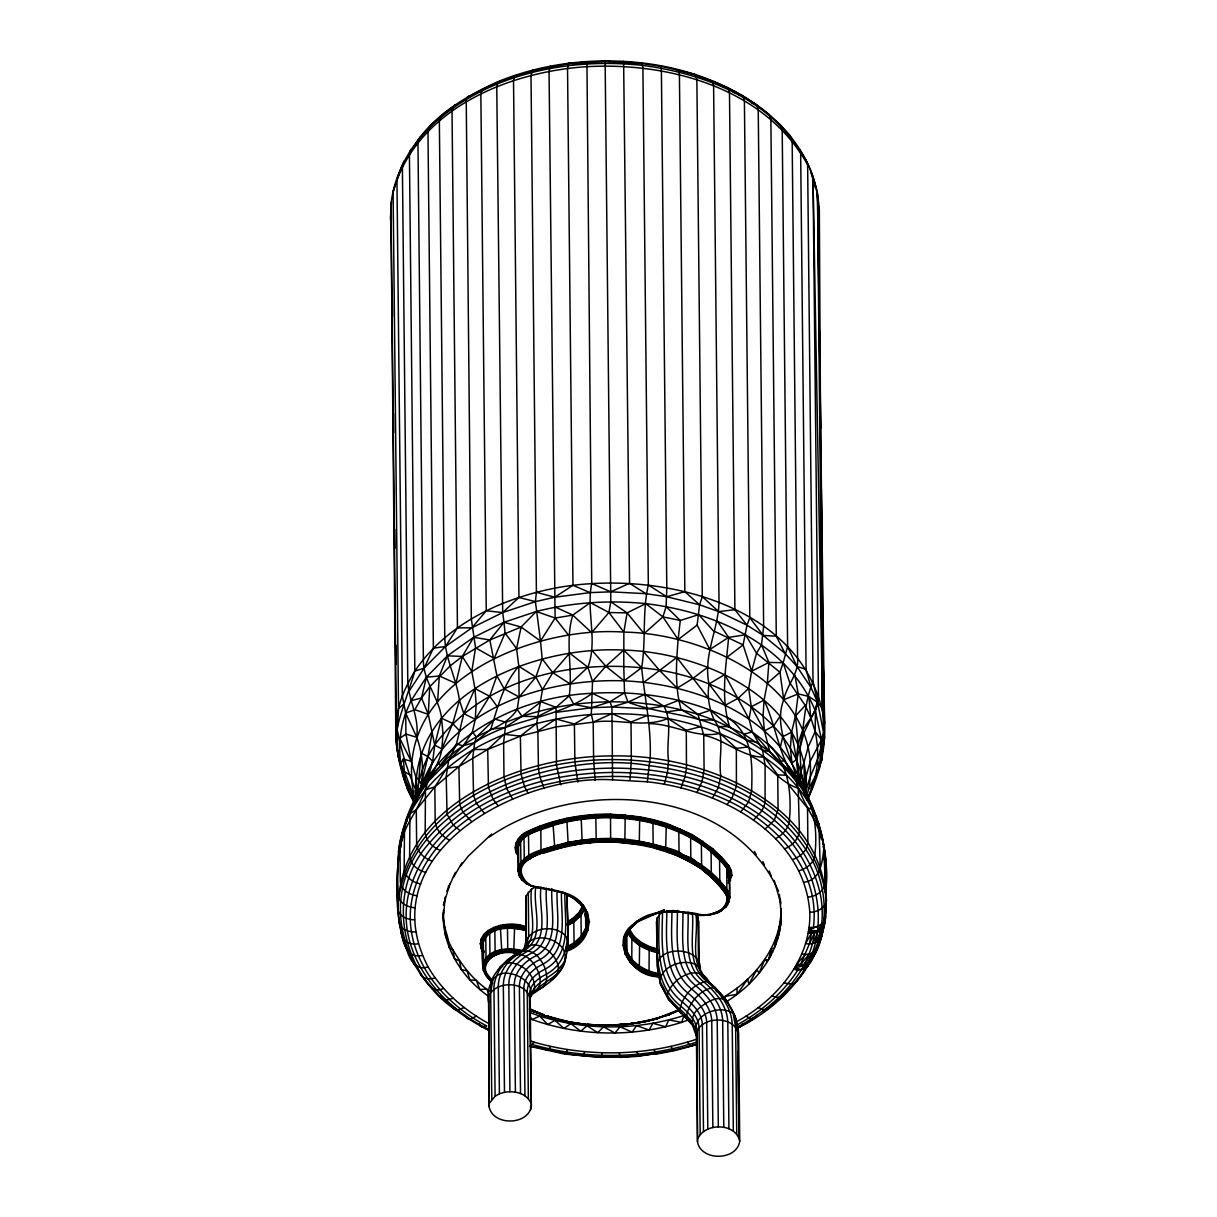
<?xml version="1.0" encoding="UTF-8"?>
<svg xmlns="http://www.w3.org/2000/svg" width="1217" height="1217" viewBox="0 0 1217 1217"><rect width="100%" height="100%" fill="white"/><g stroke="black" fill="none" stroke-linecap="round" stroke-linejoin="round"><path stroke-width="1.5" d="M428.065 966.83C369.512 853.999 517.316 773.921 612.562 779.823L611.908 706.955L609.884 701.813L592.268 693.279C499.578 697.356 411.772 755.711 398.552 851.702C396.757 884.363 394.034 918.652 406.706 949.61C409.444 959.133 416.275 971.333 428.065 966.83C441.984 991.003 463.799 1009.76 488.032 1023.162M414.617 803.311C403.116 782.394 397.031 758.587 395.844 734.779C399.906 712.782 408.638 692.473 414.83 671.099L409.414 154.331C426.939 119.114 464.057 96.706 499.168 81.174C544.212 63.056 593.835 57.442 641.952 62.934C716.341 71.255 801.334 113.698 817.489 193.427L824.563 722.792C826.1 749.657 818.798 775.974 807.236 800.01M775.259 120.666L790.122 135.635L792.161 140.974L797.576 657.728C799.158 673.716 786.836 684.821 783.718 699.729C773.784 726.123 789.437 751.68 796.192 776.75C817.809 811.237 830.207 851.428 825.643 892.441C829.553 851.809 818.935 810.644 796.192 776.75C752.851 710.789 667.19 688.746 592.268 693.279C557.173 719.186 510.912 718.334 474.691 742.507C456.269 756.609 433.876 765.828 422.497 787.262C396.438 827.682 394.506 877.548 399.419 924.068C402.188 930.184 409.52 932.268 415.742 931.842M443.49 910.118C440.843 944.498 460.924 976.795 488.336 996.16M445.163 897.066L443.475 916.66L445.513 935.873C456.056 957.003 469.29 977.905 489.721 991.14M726.321 1001.713C757.932 982.408 784.296 947.48 780.888 908.764M616.228 1025.246L605.899 1025.231C623.469 1024.942 640.857 1023.543 657.043 1018.142M822.464 746.219L821.703 760.306L811.131 789.012L813.884 780.249M822.951 663.143L822.083 564.642M806.095 798.078L808.712 788.981L819.376 768.368L821.49 739.708L815.451 711.367C788.601 643.869 713.588 611.588 645.71 603.647L627.105 612.881L623.865 632.11L623.789 666.384L624.504 692.777L628.033 702.163C657.256 713.618 689.75 713.436 718.638 726.503C742.72 736.559 765.219 749.9 784.235 767.881C804.041 782.835 814.721 808.681 819.939 832.398M810.765 171.536L813.017 177.256L818.433 694.009L815.451 711.367L815.162 731.63L808.24 746.782L804.057 762.253L804.407 793.134C783.2 717.072 696.033 683.878 624.062 680.851C542.782 677.732 440.995 711.047 417.37 797.804L432.704 761.34L434.712 745.047L441.573 718.213C439.094 697.417 422.801 680.942 423.379 659.371L417.963 142.617L419.865 137.262L422.177 135.635M464.194 1007.6L457.851 1009.867L455.219 1009.547C401.214 973.615 383.964 892.335 429.586 842.788C482.753 780.873 571.001 761.477 649.361 770.087C720.494 778.363 802.383 816.47 819.908 892.426C833.295 951.998 787.064 1004.649 736.407 1028.593M725.058 999.522L725.347 996.267L737.015 994.335L737.091 988.128C761.614 969.523 781.223 940.984 781.025 909.282M683.726 911.837C649.437 910.62 692.001 911.122 698.756 914.378C710.469 916.842 729.47 910.346 726.64 895.651C698.208 851.854 639.716 837.981 590.321 842.773C570.514 843.062 489.949 859.308 531.844 885.976C534.735 886.508 556.732 890.038 564.612 892.867C595.95 901.341 597.03 941.882 565.814 951.466M595.128 780.432L593.622 760.169L593.181 722.168L591.295 714.349L592.527 681.353L587.887 667.251C598.064 640.248 585.925 611.086 591.721 583.475L586.929 61.961L579.718 62.66M728.998 865.88L726.747 868.512L726.899 889.764L724.723 891.894L716.57 882.234L706.742 873.35L700.292 867.858L689.659 861.332L665.623 850.835L654.183 847.96L638.712 844.644L610.63 841.54L610.523 814.127L639.701 816.82L653.788 819.771L667.342 823.742L692.169 834.588L713.04 848.842L728.998 865.88L731.341 870.459L731.934 875.312L728.816 883.101M417.051 798.382L415.682 776.416L411.163 761.233L405.93 734.049L405.657 713.116L402.355 695.85L396.94 179.082L402.903 163.489L411.407 148.87M415.393 801.014C385.987 685.171 530.338 625.371 623.865 632.11C707.001 633.175 826.48 688.761 808.712 788.981M805.943 795.233C813.945 700.657 702.985 651.932 623.728 650.106C535.632 645.345 406.843 693.31 416.351 800.406M527.387 883.207C501.221 854.593 565.89 848.097 582.167 843.153C600.955 841.023 620.168 841.297 638.712 844.644C639.092 843.503 639.29 842.301 639.321 841.099L639.701 816.82M612.562 779.823L647.277 781.801L650.137 758.085C651.536 727.583 644.584 697.98 641.663 667.677C646.181 640.34 642.074 611.908 648.326 584.966L642.911 68.213L641.952 62.934L637.708 63.071M412.152 805.897C426.193 783.535 440.584 760.397 463.236 745.747C479.909 731.143 504.979 728.816 517.179 709.328L519.096 697.037L535.891 677.032L542.189 658.853L540.5 641.055L555.104 618.038L549.05 71.484L550.251 66.144M391.311 218.573L391.265 207.392M415.56 800.892C402.599 776.72 393.289 749.55 396.346 721.696L390.931 204.928C392.406 189.396 397.487 174.761 404.455 160.933L402.386 166.531L407.801 683.285C409.505 701.722 419.257 718.076 416.746 737.304C423.638 756.168 424.383 776.963 418.511 796.192M780.477 925.863L781.101 912.887L779.397 894.343M818.463 212.184L816.896 190.324M735.524 1022.28C775.625 1000.846 811.404 960.198 809.807 912.294C804.118 832.261 718.502 789.422 647.277 781.801M784.022 982.91L791.354 984.112L794.366 983.351C835.973 936.481 820.091 859.75 771.669 823.666C712.766 776.203 631.562 764.23 558.588 777.572C495.289 789.666 426.224 826.526 408.79 893.263C394.719 951.496 438.82 1005.972 489.143 1029.43M793.819 969.249C811.724 974.741 815.207 949.64 820.73 938.292C827.301 912.704 824.67 884.896 812.773 861.256C781.344 802.14 713.36 773.601 649.802 765.736C540.394 745.519 346.921 825.932 414.358 964.457M804.756 968.884C834.056 934.367 825.096 888.06 823.97 846.971C819.619 822.875 802.292 804.087 796.009 780.721C779.108 756.67 776.172 726.473 764.063 700.11L767.334 683.239L768.87 662.413L761.507 644.858L763.637 626.557L758.237 109.804L756.548 104.799L741.092 94.911L738.795 94.82M790.731 772.08L769.813 751.695L744.028 734.17L714.196 720.038L699.76 719.81L681.201 709.754C674.568 686.997 676.302 662.9 678.112 639.594L662.9 616.867L645.71 603.647C609.124 599.92 572.005 602.4 536.332 611.482L521.104 627.029L489.842 639.959L462.293 656.45L450.184 665.882L429.738 686.723L428.278 714.379L434.712 745.047C423.851 761.355 417.492 780.462 416.579 800.041M601.472 61.459L605.138 60.85L610.812 601.791L608.941 612.516L591.629 632.612L572.796 615.117L555.484 607.131M780.858 915.306L780.203 927.81L779.199 926.715L777.374 939.965L775.929 937.957L774.392 948.134L771.091 948.941L768.52 959.772L764.717 959.544L759.073 973.235L756.868 969.675L748.881 984.203L747.634 979.229L737.015 994.335M398.567 897.385C396.788 871.752 396.042 845.115 409.247 821.962C416.488 809.396 423.927 796.511 427.486 782.348C432.811 771.38 440.158 761.355 441.847 748.972L434.712 745.047C484.594 676.287 579.368 657.21 659.264 670.111C724.511 680.531 800.086 722.67 805.198 795.705L806.247 775.959L810.476 760.808L821.49 739.708L823.833 731.326L824.563 722.792L823.301 666.764M610.812 601.791L627.105 612.881L644.082 633.631L662.9 616.867L666.125 606.644L666.794 587.75L661.394 70.997L660.725 66.403L659.051 66.053C688.366 71.484 717.026 81.052 742.872 96.021L744.408 100.935L749.809 617.688L747.025 625.203L743.1 644.888L751.634 671.206L748.698 688.35L751.239 706.727L749.063 719.11L752.334 731.889L762.587 750.022L765.097 765.234L765.082 803.114L762.009 810.72L753.506 820.121M416.746 800.482L417.188 793.058C407.999 772.932 401.519 751.802 397.274 729.987C394.597 709.1 404.394 688.639 414.83 671.099C446.243 624.397 500.628 598.84 554.465 588.237C655.628 568.658 807.084 602.826 824.563 722.792M399.07 173.362L393.106 191.921L398.522 708.674L397.274 729.987L397.853 755.848L399.83 760.747L397.001 747.831L396.894 736.422M592.725 1024.638L587.309 1024.334L605.899 1025.931L603.115 1025.277M712.401 798.109L718.41 787.399L720.829 775.792C717.863 757.795 726.153 735.707 714.196 720.038C709.1 708.72 707.077 696.261 709.009 683.954C703.015 655.75 718.136 630.026 719.019 602.674L713.603 85.92L712.386 81.159L709.207 80.398M714.196 720.038L698.026 714.394L678.767 700.262L663.843 706.149L646.82 708.811L611.908 706.955L591.432 707.746L573.739 704.4L569.221 695.881C573.055 668.939 564.642 641.42 572.796 615.117L590.336 602.567L608.941 612.516L623.865 632.11M437.618 701.737L439.307 675.998L447.43 655.826L473.58 637.343L503.99 622.283L536.332 611.482L555.104 618.038L572.796 615.117M770.574 956.136L771.091 948.941L772.597 952.15M778.545 935.827L779.199 926.715L779.869 929.742M820.912 493.996L819.345 209.856C817.474 187.175 810.781 162.865 796.055 145.401M757.491 742.537L746.645 739.951L729.561 726.655C720.418 697.387 726.047 667.114 728.633 637.358L717.558 621.339M824.563 860.236C824.396 770.878 724.191 723.811 647.307 715.444C587.598 709.222 525.622 719.521 473.2 749.52C436.72 772.247 402.827 806.917 398.552 851.702L400.895 843.533L400.986 847.184M569.221 695.881L556.032 707.32L556.458 764.915L560.794 784.828M806.156 794.716C794.655 775.685 793.88 750.615 802.855 730.322C809.472 718.684 819.832 708.522 818.433 694.009M404.5 826.206L404.166 868.968C404.865 877.274 413.111 882.538 420.671 883.953M601.974 1052.766L601.32 1057.436L564.718 1054.059L529.593 1046.301L534.339 1042.254C586.944 1057.132 644.097 1056.508 696.094 1039.394M605.883 1025.84L601.761 1025.809L627.318 1024.014M678.052 70.282L694.664 74.343L695.835 75.195L696.869 79.881L702.285 596.634L699.592 604.819L697.098 625.112L709.846 649.498L728.633 637.358L745.565 634.787L756.548 653.255L779.991 672.286L783.718 699.729L798.23 693.873L808.879 696.489L817.611 702.376L824.533 737.365L822.418 751.893L822.251 746.249M805.426 159.168L807.632 164.751L813.032 681.505C802.505 706.468 804.985 733.988 796.511 759.53L800.208 779.656L803.539 791.141M800.208 779.656L800.999 771.38L799.858 748.774L803.935 732.999L815.01 710.211L817.611 702.376L813.032 681.505M726.153 903.546L728.481 902.679L729.652 897.279C728.222 887.71 732.238 876.696 726.823 868.01C719.764 858.609 711.047 850.622 701.448 843.883C678.767 828.671 651.916 820.608 624.884 817.961C596.482 815.512 567.487 818.98 540.774 829.096C531.57 832.884 517.484 837.326 517.712 849.618L517.925 870.383L520.48 872.178M816.242 819.437L816.546 816.455M619.894 1056.752L601.152 1056.752M495.821 83.608L500.917 81.311L497.844 82.102L496.764 86.863L502.682 612.562L503.99 622.283L521.104 627.029L540.5 641.055L535.404 601.639L536.408 592.299L531.008 75.545L532.62 70.114L533.791 70.434L497.844 82.102L467.298 97.238L466.233 99.292L471.314 618.905L475.558 647.794L471.785 671.404L474.98 688.548L476.151 704.537L475.269 719.308L472.348 732.086L463.236 745.747L422.497 787.262L428.825 775.077L432.704 761.34L427.928 756.594L421.143 753.004L417.112 797.622M703.152 841.327L701.388 844.4L701.601 865.165L700.292 867.858L678.052 855.642L654.183 847.96L655.065 845.024C626.983 836.52 596.436 836.961 567.731 842.514C551.286 848.934 521.561 849.253 518.016 870.855M629.98 780.28L631.349 760.001L631.014 722L611.999 713.573L593.181 722.168L555.91 726.929L520.389 736.118L487.713 749.474L458.9 766.588L434.834 786.897L416.275 809.777L409.931 813.641L409.612 856.418C410.327 864.724 418.146 870.414 425.691 872.376M544.166 788.555L540.013 777.267L538.462 768.961L537.868 730.976L536.682 723.37L542.493 689.613L552.777 672.666L569.693 653.133L587.887 667.251L569.997 683.893L552.777 672.666L542.189 658.853M824.943 914.986C822.753 933.363 818.737 966.313 794.914 967.454L797.835 970.01C782.835 993.437 761.021 1011.859 736.726 1025.094M660.025 976.49C632.642 979.35 605.762 937.881 637.51 921.68C643.337 917.466 628.337 927.582 625.462 936.634C618.738 957.201 640.051 973.448 658.367 976.049M805.7 794.929C807.464 775.351 821.384 759.712 821.49 739.708L815.162 731.63L810.705 717.361L805.213 705.419L789.787 682.798L783.155 662.717L787.612 646.653L782.196 129.9L780.264 124.682L778.028 123.206M815.162 731.63C820.212 754.388 817.641 779.063 807.099 799.888M821.992 933.622C821.871 941.684 812.347 944.894 805.548 943.647L811.42 933.226C820.851 933.196 827.408 924.175 824.761 915.078L824.396 924.859L820.73 938.292M624.853 842.316L625.219 814.934M756.852 1015.389L755.742 1017.473L739.784 1026.95L737.669 1026.981C773.753 1007.326 808.864 975.349 814.569 932.709L808.484 931.355L811.42 933.226L809.411 943.86L800.603 964.533L795.964 965.644L804.011 964.533L812.256 953.139L816.653 949.427M443.992 901.949L443.505 905.205L449.94 883.542M574.302 63.178L568.309 63.269L567.533 68.532L572.948 585.286L554.754 597.228L535.404 601.639L502.682 612.562L471.922 627.789L445.483 646.486L424.17 668.087L408.653 691.91M441.695 115.737L429.768 126.218L427.973 131.451L433.374 648.205L424.17 668.087L414.83 671.099M825.4 892.244L823.97 846.971C822.494 860.389 821.262 880.256 803.981 882.264M809.214 961.567L807.19 967.074L810.294 959.772C807.114 968.534 801.105 977.023 794.366 983.351M414.678 919.824C408.273 919.839 401.032 917.283 398.263 911.046C396.423 804.452 522.412 755.438 612.455 755.955C705.145 753.688 837.357 807.632 825.217 919.352L816.242 942.247M488.641 995.978L489.112 1106.633C492.596 1126.121 528.558 1125.664 531.342 1105.994L530.216 999.111C526.626 980.872 496.171 980.233 488.641 995.978L489.112 1106.633M518.138 855.87C511.216 847.321 518.001 835.379 527.052 831.713C552.959 819.269 581.863 813.793 610.523 814.127M517.621 849.147C520.602 827.575 551.027 826.967 567.411 820.623C604.514 813.062 644.036 815.983 679.01 830.892C696.717 841.343 731.63 855.734 728.664 880.606C728.557 880.53 728.846 874.704 731.934 875.312M517.712 849.618C519.72 832.671 541.291 830.77 553.872 825.187C581.467 817.261 610.782 815.725 639.092 820.349C665.106 824.913 690.648 834.756 711.078 851.794C718.243 859.78 732.71 868.451 728.42 881.002M526.216 895.712L526.033 943.662L526.216 895.712L531.555 889.095L535.876 886.706C532.27 906.908 546.159 936.831 524.603 950.371C510.379 957.338 498.27 970.314 498.285 986.972L499.411 1093.84L495.091 1096.228L489.751 1102.845M530.658 996.601C533.791 984.675 521.241 975.395 510.714 973.737C492.976 969.569 486.161 987.383 488.534 1002.26M523.006 950.644C528.589 932.496 554.054 935.417 563.045 948.834C572.842 967.728 546.479 986.957 531.312 992.981M587.066 912.461L585.742 928.328L588.207 930.579M622.754 945.457C627.622 945.457 625.173 936.436 626.588 935.721C619.316 955.877 640.568 972.277 658.625 974.756M709.663 983.077C699.942 961.445 670.597 978.346 667.388 995.506C676.12 1009.212 695.074 1017.199 696.398 1035.013L697.508 1141.896C700.992 1161.383 736.954 1160.927 739.723 1141.242L738.613 1034.359C737.806 1013.563 725.302 995.886 709.663 983.077C702.528 978.24 702.118 967.926 694.481 963.91C681.49 959.239 662.291 966.055 659.751 980.735L667.388 995.506L667.905 998.457L693.903 1026.585L667.905 998.457L660.466 984.097L657.043 965.826L656.572 921.665L657.21 917.877L661.455 912.278M698.147 924.798L697.995 917.253L695.82 913.769C698.938 934.108 689.552 958.707 703.639 976.262M696.398 1035.013C699.151 1022.767 688.776 1012.909 680.288 1005.729C653.575 984.386 656.45 948.393 657.21 917.877M697.508 1141.896L697.037 1031.225C704.324 1014.537 739.191 1016.591 738.187 1036.884M769.57 957.962L771.091 948.941M390.976 214.846L395.844 734.779M493.037 978.59L490.679 992.418L491.79 1099.301M530.11 999.75C531.403 978.392 561.052 977.479 565.859 957.064M625.203 937.927C622.739 957.247 641.024 971.622 658.686 974.148M391.478 201.794L390.429 218.01L391.265 227.336M432.415 730.565L427.928 756.594L421.462 783.535L415.682 776.416M825.765 916.218L825.217 919.352L825.491 918.166C823.544 925.681 814.979 927.065 808.803 929.423L818.007 931.507L820.927 924.585M718.638 726.503L729.561 726.655L710.53 710.165L698.026 714.394C635.593 695.439 566.59 697.813 505.998 722.305L503.625 742.309L503.99 776.75L506.576 788.327L512.631 798.991M526.2 927.537C508.706 919.033 472.196 929.499 482.936 952.531C470.69 928.16 509.391 918.972 526.368 927.035M492.048 981.145L485.887 971.851L485.294 968.154L482.753 966.313C481.993 953.55 479.179 935.158 494.832 930.107C504.766 925.909 515.628 928.084 525.774 930.031M524.314 951.04C510.44 947.389 490.725 947.237 483.514 962.191C483.012 964.792 481.4 972.246 485.887 971.851M482.845 966.785C485.416 949.792 507.23 947.13 520.952 951.009M483.103 967.226C485.659 950.371 507.291 947.769 520.891 951.618M485.294 968.154C487.256 953.945 505.222 950.492 517.027 953.443M720.175 910.331C735.357 905.691 728.664 878.461 726.823 868.01M521.104 627.029L516.586 648.646L518.807 666.292C502.986 684.35 497.814 707.26 490.786 729.257L474.691 742.507L463.236 745.747L456.466 744.089L440.235 765.28L438.181 762.435M521.18 868.086L518.792 866.321L520.937 862.457L528.787 856.251L554.115 846.484L581.817 840.11L610.675 839L639.305 841.632L653.149 844.005L666.444 847.899L670.08 849.725L668.939 852.585M805.198 795.705L806.415 789.772M609.337 1025.322L605.883 1025.566L638.529 1023.041L641.678 1021.869M731.341 870.459C727.492 870.642 727.538 882.462 730.748 880.119M710.758 914.804C675.861 914.712 717.163 918.12 721.194 910.057M780.447 747.01L782.729 736.681L791.582 732.208L795.477 716.052L798.23 693.873L794.929 675.557M824.837 922.09L821.658 936.116L817.839 944.985M414.465 802.338C398.294 775.761 395.586 742.416 405.657 713.116L414.83 709.678L421.554 697.98L426.361 677.184L447.43 655.826L462.293 656.45L471.785 671.404M401.321 841.723L406.767 818.326L416.564 799.371M459.737 830.374L453.211 825.065L447.05 814.234L446.213 776.37L448.556 760.99L456.466 744.089L463.814 713.634L474.98 688.548L489.66 696.261L497.19 706.56M637.875 921.634C689.446 899.363 653.194 913.982 636.597 921.315M584.601 1051.701L583.415 1055.854L582.502 1055.611M639.305 841.632C644.63 844.568 688.183 848.523 682.752 858.411M729.044 880.302C732.634 858.974 705.404 846.728 691.043 836.094C662.063 820.486 628.596 814.523 595.904 816.181C569.921 819.041 540.713 822.525 519.963 839.669C514.426 842.423 520.404 852.706 516.221 852.798M729.531 880.119C734.11 862.807 712.964 852.006 702.27 842.194C679.39 826.845 652.312 818.722 625.051 816.044C596.391 813.564 567.137 817.063 540.196 827.271C529.471 830.694 512.448 838.574 517.438 852.798M728.238 903.06L729.561 898.313L729.013 893.156C713.086 867.067 683.848 852.508 655.065 845.024M723.78 907.197C727.857 908.156 728.648 900.945 729.561 898.313M808.94 796.739L810.705 790.563M601.776 1025.901L601.746 1025.125M433.374 648.205L445.483 646.486L457.44 627.896L452.024 111.143L453.576 106.122L455.462 104.89L441.041 115.813L439.352 120.939L444.768 637.693C445.437 659.416 456.573 678.919 459.448 700.262L452.724 723.476L441.847 748.972L443.003 733.973L441.573 718.213L452.724 723.476L459.737 731.037M670.08 849.725C673.822 853.908 701.19 857.407 695.424 865.363M401.397 841.845L403.39 835.105M393.106 191.921C415.895 109.576 507.991 71.849 586.305 66.722C668.62 61.869 765.174 88.035 807.632 164.751M638.529 1023.041C687.879 1011.738 625.614 1026.311 622.115 1024.486M806.247 775.959L803.905 783.459L805.365 796.055M514.669 925.057L513.696 952.881M818.858 940.513L825.187 920.098L823.574 922.197M505.998 722.305L494.771 719.064L476.486 737.076L474.691 742.507L472.759 757.598L473.535 795.507L476.425 803.266L484.199 813.078M644.599 1021.763L658.291 1018.066L638.104 1022.371M804.057 762.253L800.999 771.38L804.407 793.134M664.299 784.372L667.403 772.81L668.62 760.868C665.714 743.146 673.138 722.35 663.843 706.149L644.736 694.298L628.033 702.163L611.908 706.955M475.558 647.794L494.193 658.382L505.07 633.023L503.99 622.283L489.842 639.959L496.901 675.8L489.66 696.261L475.269 719.308L463.814 713.634L459.448 700.262M587.37 1025.018L605.899 1025.231M446.837 891.24L455.386 872.391M567.457 1049.586L565.525 1053.648L564.08 1053.344C594.824 1058.227 626.299 1058.273 657.043 1053.344L638.256 1056.31L619.818 1057.436L619.423 1052.766M653.59 1018.933L669.213 1014.75L671.373 1013.213L657.621 1018.218L678.767 1009.745M813.047 943.373L818.007 931.507L808.484 931.355M537.701 887.132L537.062 886.995M552.731 889.673L552.29 890.342L564.612 892.867M544.395 1015.084C502.88 1000.131 564.977 1024.364 573.283 1023.284L601.822 1025.596L587.324 1024.744M812.104 958.448L811.237 960.487L811.359 957.962L812.104 958.448L817.55 947.313L812.408 956.09L815.512 949.747M489.842 639.959L473.58 637.343L462.293 656.45L455.903 683.391L439.307 675.998L426.361 677.184L411.027 700.733L405.657 713.116L416.746 737.304L405.93 734.049L399.769 738.384L411.163 761.233L403.314 759.073L400.347 763.941L404.394 771.608L414.282 797.424L411.285 796.192L414.571 802.977M638.56 1055.611L636.81 1051.701M807.19 967.074L810.659 959.483M809.411 943.86L814.569 932.709M653.788 819.771L652.936 823.24L653.149 844.005M680.912 787.962L685.019 776.629L686.479 768.307L686.282 730.322L667.95 718.471C644.052 728.496 618.175 718.228 593.181 722.168M453.561 877.274L461.882 862.853M704.491 914.819L709.283 914.591M665.623 850.835L666.231 827.149L667.342 823.742M742.385 1023.862L741.396 1025.885L736.27 1028.38M419.835 792.936L428.825 775.077L430.666 776.005M684.152 855.657L697.052 862.747L711.245 873.061L726.899 889.764L729.013 893.917L726.64 895.651M807.282 797.926L811.526 789.727M721.407 910.666L728.481 902.679M550.662 1046.437L548 1050.347L546.037 1049.952M770.178 1006.079L768.961 1008.239L764.443 1009.851L758.221 1007.585M510.06 960.35C515.886 948.256 533.365 947.617 540.029 959.498C546.722 967.226 551.681 986.272 537.914 989.132M483.742 971.303L483.301 941.441C490.862 925.863 511.505 926.822 525.759 930.564M567.457 921.573L571.96 919.094L578.805 912.704L583.049 905.326M583.673 905.494L579.383 912.993L572.431 919.474L567.867 921.999M583.399 907.304L579.916 913.374L572.872 919.946L568.248 922.501M583.901 907.699L580.372 913.845L573.253 920.493L567 923.931M584.297 908.156L580.737 914.363L573.542 921.071L567.244 924.54M584.54 908.643L580.965 914.88L573.724 921.634L567.396 925.118M584.616 909.145L581.041 915.382L573.8 922.136L567.457 925.635M566.255 949.169L568.263 943.008L567 895.088C566.513 921.771 575.291 958.403 546.479 974.132C538.005 978.225 529.304 985.009 529.425 995.339L531.342 1105.994M698.147 1138.108C705.677 1122.363 736.133 1123.002 739.723 1141.242M819.984 763.257L821.703 760.306L823.833 731.326L822.525 708.294L813.017 177.256M522.808 950.964C537.245 930.244 574.683 968.519 550.19 979.822M761.507 644.858L756.548 653.255L751.634 671.206L768.87 662.413L783.155 662.717L779.991 672.286L767.334 683.239M696.976 792.556L702.057 781.497L704.095 769.768L703.73 735.311L698.026 714.394M530.323 997.225C538.507 982.013 559.942 979.046 565.19 960.989C566.422 951.755 572.386 938.885 561.858 932.8C548.03 923.46 522.732 930.533 524.907 950.31L528.71 936.329L528.254 892.167M552.792 978.985L554.587 976.019M678.052 855.642L679.04 852.767L678.827 832.017L680.181 828.701M814.812 951.557L807.038 963.849L801.562 969.888L794.914 967.454M449.256 840.065C442.136 836.414 435.869 829.583 435.199 821.338L434.834 786.897L446.761 768.231L458.9 766.588L473.2 749.52L487.713 749.474L503.96 734.292L520.389 736.118L536.682 723.37M616.152 1025.551L630.543 1024.166L622.191 1024.866M728.238 882.964C738.78 865.378 713.679 851.55 702.696 841.708C679.71 826.297 652.525 818.128 625.127 815.436C596.345 812.956 566.97 816.47 539.892 826.708C528.969 830.192 511.764 838.3 516.845 852.737M724.86 907.41C737.548 886.919 703.532 870.809 690.039 860.815C665.805 847.58 638.104 841.647 610.645 840.932C582.76 840.506 554.678 845.906 529.486 858.031C520.663 860.602 515.004 875.434 523.706 879.997M725.302 907.304C738.247 886.63 704.019 870.307 690.358 860.236C666.034 846.956 638.225 840.993 610.66 840.278C582.669 839.852 554.465 845.267 529.182 857.437C522.534 859.202 514.259 872.376 521.348 876.24M545.961 1015.693L557.599 1019.907L587.583 1024.82L573.116 1022.904L545.961 1015.693L557.447 1019.785L573.42 1023.223M780.082 716.25L773.601 726.032L764.428 730.869L769.813 751.695C784.539 769.25 803.114 784.874 811.648 806.643L809.883 803.433M657.15 948.804L650.045 946.887L649.178 948.515L649.057 971.014L647.84 974.376M411.027 700.733L421.554 697.98L429.738 686.723M409.901 151.334L418.435 139.651L431.959 124.727M413.826 147.09L416.959 142.785M689.659 861.332L690.815 858.548L690.602 837.783L692.169 834.588M460.269 866.291L468.56 855.825L491.607 834.071M715.55 912.735C739.13 905.463 722.061 884.516 709.861 875.145L711.306 872.543L711.078 851.794L713.04 848.842M809.107 954.113L805.548 954.402L796.983 963.834L800.603 964.533L809.107 954.113L812.256 953.139M485.613 88.202L482.099 89.206L480.852 94.044L486.252 610.797L471.922 627.789L457.44 627.896M727.036 804.604L731.919 798.185L736.407 786.319L736.361 748.394L719.962 733.349C696.109 738.856 673.777 723.917 649.787 723.643M592.527 681.353L605.823 666.247L623.728 650.106L641.663 667.677L624.062 680.851L605.823 666.247L592.207 650.593M805.213 705.419L795.477 716.052L798.048 744.439M798.124 979.35L781.74 996.966L767.014 1009.532M740.773 811.952L748.501 802.064L751.634 790.822C752.41 763.561 753.308 734.596 727.872 717.756M748.698 688.35L738.217 698.239L725.149 705.282L709.009 683.954L724.8 674.522L749.063 719.11M628.961 928.434L630.512 928.495L638.347 921.117M505.74 79.531L517.012 75.378L514.426 75.986L513.528 80.687L518.944 597.441L502.682 612.562L486.252 610.797M428.414 128.515C484.275 74.283 567.274 57.108 642.789 65.444C702.817 73.309 768.855 98.303 800.649 152.612L806.065 669.365L811.054 687.62L817.611 702.376M398.522 708.674L403.223 704.43M721.057 910.712L725.864 906.711L722.487 909.342M650.045 946.887L640.857 942.217L639.61 943.647L639.336 966.07L637.586 969.158M771.548 1004.907L774.286 1002.58M781.116 996.738L785.224 993.239C783.231 998.64 776.279 998.016 772.11 995.749M559.942 967.089L563.182 964.396M502.727 966.298L498.331 969.858L500.278 966.557L517.195 954.067M530.399 995.628L544.014 986.211M626.359 936.116L624.23 936.679M718.228 883.086L719.795 880.606L719.566 859.856L721.681 857.057M643.839 682.341L676.789 657.423L708.172 697.858M529.988 995.993C540.546 987.398 530.871 971.546 521.317 966.328C515.932 963.256 509.193 961.491 503.306 964.199C497.053 970.725 488.443 980.172 491.09 990.075M521.211 951.192L518.503 953.291C542.219 940.726 528.239 909.768 531.555 889.095M534.689 992.144C545.596 983.853 538.02 967.043 529.821 959.422C512.524 943.145 493.098 973.052 493.965 989.345L495.091 1096.228M727.188 657.074L743.1 644.888L713.253 630.756L698.68 614.631L680.273 620.472L662.9 616.867M697.098 625.112L678.112 639.594L680.273 620.472L666.125 606.644M707.822 667.114L693.082 678.28L677.124 688.168L659.264 670.111L643.519 651.597M630.512 928.495C631.44 927.263 622.678 940.604 624.534 944.894C625.812 962.175 642.941 972.566 658.519 975.41M762.77 1011.251L767.212 1008.148M765.143 829.036L774.347 820.182L778.089 809.366L777.724 774.91L764.413 757.126C742.294 757.552 725.256 739.434 703.73 735.311M725.347 996.267L737.091 988.128M489.493 836.885C575.747 776.705 731.371 785.284 778.515 891.163M537.868 730.976L556.032 718.973L574.394 723.978L591.295 714.349M467.298 97.238L469.017 96.113M533.365 1010.825L542.645 1015.237L558.253 1019.283M755.742 1017.473L751.604 1018.827L745.915 1016.195M798.398 775.32L796.192 776.75C812.758 800.193 818.159 825.947 814.858 854.623C814.31 862.959 806.521 868.725 799.021 870.733M624.504 692.777L609.884 701.813L591.432 707.746L556.58 712.295M476.319 1016.21L470.492 1018.842L468.058 1018.659L465 1015.404M775.594 838.635C782.683 834.938 788.92 828.047 789.422 819.771C791.811 792.769 788.586 763.774 768.033 743.922M574.865 898.085C547.635 886.904 572.857 894.419 579.338 902.968M566.088 947.267L574.013 942.901L581.254 936.147L585.742 928.328L585.56 911.35M566.133 947.8C577.238 942.947 587.339 932.785 587.142 920.006M566.285 948.378C584.13 942.338 594.672 919.033 580.6 904.064C595.387 919.033 584.556 942.886 566.498 948.986M566.787 949.579C590.641 941.517 595.95 910.27 573.085 897.522M567.122 950.112C584.981 944.012 596.649 920.448 582.228 905.159C569.191 890.418 548.624 890.251 530.962 885.763M639.975 919.824L647.916 915.443M637.51 921.68L647.87 915.869L646.638 915.777M476.045 93.405L480.837 90.803M640.857 942.217L633.753 936.04L631.882 937.744L631.806 959.528L629.661 962.267M533.548 1011.54L543.497 1014.674L529.684 1008.847L543.193 1015.008L558.025 1019.648M716.174 913.252L721.864 910.179L711.23 914.043L716.737 912.841L710.211 914.271M716.417 913.267L721.681 910.499M784.767 848.842C792.069 845.709 798.854 839.152 799.386 830.861L798.215 788.19C779.899 782.805 769.068 763.941 751.269 756.365M530.216 858.989L528.787 856.251L541.033 850.379L554.085 845.952L567.731 842.514L596.178 838.756L595.767 814.416M532.225 1019.572L539.648 1016.043C586.32 1030.738 637.51 1030.48 684.076 1015.465L681.657 1022.371C633.251 1037.31 580.007 1036.61 532.225 1019.572L530.171 1017.032M808.803 929.423L817.459 926.32M811.054 687.62L796.952 666.444L785.056 653.453L763.15 635.396L747.025 625.203L718.699 611.603L699.592 604.819L666.673 596.741L646.029 593.698L629.554 583.308L610.736 591.827L590.017 592.618L554.754 597.228L536.408 592.299M672.91 1012.544L677.519 1010.536M668.696 1014.537L679.132 1010.064M668.97 1014.719L680.349 1009.927M792.602 859.567C800.025 856.996 807.343 850.82 807.875 842.499L807.525 808.058L789.072 785.33M631.014 722L647.307 715.444M673.123 1012.514L678.371 1010.399M453.226 998.29L446.411 1000.146L441.391 998.244L421.919 976.262L412.761 961.947L409.916 954.295M690.161 1019.298L681.657 1022.371L668.742 1019.907L665.638 1026.783L652.875 1023.299L649.057 1030.054L636.613 1025.596L632.11 1032.138L620.107 1026.783L614.935 1033.035L603.541 1026.844L597.745 1032.701L587.05 1025.794L580.707 1031.179L570.788 1023.619L563.988 1028.456L554.952 1020.363L547.772 1024.577L539.648 1016.043L529.912 1012.483M657.849 1018.416L669.396 1014.613M780.918 761.568L784.433 760.427L799.158 783.155L796.009 780.721M696.139 1042.284C643.474 1059.201 585.788 1059.657 532.605 1044.627M687.301 1042.254L690.495 1045.996L697.098 1043.851M696.839 1044.642L674.385 1050.712L656.495 1054.059L654.016 1049.586M596.178 838.756L596.345 841.814L568.278 845.526L544.06 853.056L542.904 850.211M443.505 988.341C432.218 994.532 426.026 980.856 420.367 973.843C422.831 979.457 430.073 979.639 435.093 977.814M434.834 786.897L425.448 789.833L425.189 832.504C425.889 840.78 432.704 847.26 440.037 850.348M582.791 904.976L580.676 904.505M647.277 916.279L658.96 912.765M499.411 1093.84C509.908 1089.747 524.816 1091.39 530.536 1102.222M624.595 954.189L627.014 951.861L626.831 934.884M529.578 884.668L525.607 882.644L526.931 883.466M653.833 1019.283L658.199 1018.34M699.592 604.819L684.836 591.645L666.673 596.741L648.326 584.966M744.028 734.17L752.334 731.889L769.813 751.695L762.587 750.022M676.378 69.81L678.569 70.251L679.421 74.891L684.836 591.645M610.645 840.932L606.538 842.027L596.3 841.206M686.282 730.322L700.87 726.564M670.886 1046.422L673.366 1050.347L692.792 1045.464L690.495 1045.996M644.341 1021.824L654.366 1019.42M531.723 70.905L568.887 63.695M808.103 897.157C814.69 896.397 821.597 892.974 824.183 886.524C799.888 788.905 682.828 754.646 593.622 760.169C512.083 764.991 412.335 808.058 398.765 898.009C401.519 904.337 408.593 907.365 415.134 907.76M638.666 1022.645L643.169 1021.778M655.78 1053.648L675.161 1049.952L673.366 1050.347M634.118 1022.888L630.589 1023.482L637.054 1022.812M637.632 1022.28L641.161 1021.672M630.269 1023.984L638.621 1022.919M667.22 711.808L681.201 709.754M490.786 729.257L505.101 727.447L522.032 716.311L541.109 701.722L556.032 707.32L537.442 716.646L522.032 716.311L517.179 709.328M736.361 748.394L748.288 746.949M747.025 625.203L734.901 609.702L718.699 611.603L702.285 596.634M809.807 912.294C817.124 912.172 826.13 907.958 826.571 899.743L825.567 897.903M422.466 955.436C401.58 959.757 401.671 930.807 398.78 917.329M662.459 912.126C614.113 916.644 610.234 970.025 659.873 977.084M665.897 911.761L683.558 912.218M658.549 912.598C687.605 909.418 667.144 910.225 658.853 912.872M658.716 912.811L671.054 911.472L683.406 912.431M587.857 913.069C582.228 909.251 585.681 921.877 589.697 921.801M567.867 63.969L605.168 61.519L642.454 63.649M619.818 1024.501L623.408 1024.166M727.127 899.622C736.452 891.863 706.94 871.022 701.372 866.245C682.843 853.619 661.227 846.134 639.244 842.255C610.995 837.692 581.726 839.015 554.222 847.078C541.459 852.006 513.62 856.814 519.613 876.042M480.7 948.256C486.389 951.131 480.091 944.316 482.966 940.467C490.588 924.737 511.429 925.635 525.835 929.423M418.344 943.753C410.007 945.609 399.648 939.798 401.61 930.244M809.062 927.476L813.412 927.308C821.156 865.15 768.383 815.299 714.607 795.081C654.883 771.745 587.126 770.528 526.2 790.168C472.789 807.479 417.903 847.564 410.768 907.152C405.337 958.677 443.46 1003.462 486.785 1025.992L482.038 1026.965L466.187 1017.488M808.134 933.287L811.42 933.226M492.52 982.651C481.765 972.246 485.324 972.672 492.383 980.872M619.316 1024.82L622.267 1025.11M800.603 964.533L804.011 964.533M601.746 1025.535L605.899 1025.627M608.941 612.516L627.105 612.881M605.108 61.322L610.554 61.474M777.724 774.91L786.319 775.183M646.029 593.698L610.736 591.827L591.721 583.475M785.056 653.453L776.279 636.232L763.15 635.396L749.809 617.688M672.758 910.924L679.649 911.442M698.208 914.925L704.491 915.427M515.156 847.823L517.362 848.705M625.082 61.961L634.103 62.752M752.091 103.339L754.601 103.567L769.053 114.368L770.863 119.479L776.279 636.232M479.985 943.723L482.525 945.563M576.645 1022.949L580.205 1023.406M573.116 1022.904L587.507 1025.049M699.714 914.469L704.491 915.154M801.836 953.854L805.548 954.402M641.313 63.375L660.725 66.403M698.604 914.758L683.285 912.491M537.153 887.68L552.412 890.281M683.178 912.385L698.452 914.986M526.063 928.13C509.817 920.341 472.348 928.845 484.077 952.379M525.927 928.769C510.364 921.725 474.828 928.236 483.849 951.177M520.8 952.272C506.15 945.928 475.543 955.741 486.115 975.38M520.678 952.911C506.318 946.674 476.227 956.212 486.587 975.517M520.526 953.504C503.245 945.639 470.173 962.282 491.851 981.191M565.525 1053.648L530.262 1045.92M417.142 895.773C409.627 894.906 401.032 890.099 400.332 881.808L399.982 847.367M566.179 1021.033L557.356 1019.511L573.572 1022.995M569.632 1021.763L573.085 1022.493M526.505 883.603L521.5 879.085L522.61 880.21M518.944 597.441L535.404 601.639M516.008 842.833L518.488 845.085L518.883 874.901L521.804 879.876M480.821 939.189L483.301 941.441M485.994 964.442L483.514 962.191M531.084 886.052L537.382 887.741M656.937 949.29C645.223 946.872 633.859 940.056 628.581 928.982M658.564 950.371C646.759 947.937 634.559 941.958 628.93 930.762M657.104 950.644C645.588 948.21 633.92 942.019 628.444 931.172M658.58 951.724C646.44 949.245 633.859 943.16 628.063 931.644M658.519 952.333C646.318 949.838 633.661 943.723 627.835 932.146M658.488 952.865C646.273 950.355 633.585 944.24 627.759 932.648M658.716 973.615C643.382 970.831 626.527 960.593 625.264 943.586M807.525 808.058L812.317 809.351L818.995 824.32M542.463 1015.1L557.797 1019.861M806.065 669.365L796.952 666.444L787.612 646.653M530.84 1041.113L534.339 1042.254M414.83 709.678L428.278 714.379L421.554 697.98M694.922 75.241L707.427 79.744M710.332 874.688L706.742 873.35L700.733 867.371M542.904 1015.206L529.973 1009.669M432.157 861.149C424.687 858.624 417.355 852.524 416.64 844.218L416.275 809.777M572.948 585.286L590.017 592.618M714.303 82.65L724.48 87.152M529.304 1009.152L534.385 1011.494M530.125 1009.958L534.065 1011.662M518.381 838.559L520.633 841.19L520.937 862.457L523.112 864.587M578.805 912.704L580.965 914.88L581.254 936.147L583.491 938.809M483.514 934.504L485.75 937.181L486.039 958.433L488.2 960.609M479.27 1023.877L480.35 1025.901L488.778 1030.069M488.702 1030.251L480.35 1025.901M563.395 892.989L573.983 898.481M525.668 883.07L531.844 885.976M525.85 883.39L531.54 886.159M697.052 862.747L701.601 865.165M732.436 91.412L735.616 93.116M410.738 775.381L404.394 771.608L403.314 759.073M446.609 1001.606L440.006 996.008L455.219 1009.547M726.519 87.107L728.116 88.126L729.485 92.948L734.901 609.702M454.793 1008.148L459.174 1011.266M453.18 1008.254L468.058 1018.659M522.123 834.786L523.979 837.25L524.268 858.517L526.185 861.499M764.717 959.544L767.44 961.567M571.96 919.094L573.8 922.136L574.074 943.418L575.854 945.944M487.865 930.457L489.69 933.5L489.979 954.767L491.744 957.292M471.42 821.353L462.871 812.043L459.691 804.467L458.9 766.588M573.329 898.268L581.239 905.083M521.591 879.526L526.14 883.572M814.492 820.182L818.889 824.046L820.243 867.143M684.334 1015.054L689.704 1019.922L686.342 1017.792C687.514 1003.995 700.931 987.945 715.17 987.565L727.918 1002.199M766.953 113.029L771.106 116.847M497.966 805.608L493.068 799.234L488.443 787.414L487.713 749.474M527.052 831.713L528.528 834.968L528.787 856.251M817.718 702.665L822.525 708.294L821.292 488.854M472.348 732.086L476.486 737.076M485.522 974.771L492.702 983.427M555.104 618.038L568.613 635.213M680.835 1013.305L679.618 1011.707C680.805 997.894 694.222 981.86 708.461 981.465L715.17 987.565L716.57 991.764M493.57 927.308L494.832 930.107L495.106 951.39L496.414 954.721M505.07 633.023L516.586 648.646M787.749 134.022L789.818 136.867M539.572 826.252L540.82 829.614L541.033 850.379M519.218 875.753L517.925 870.383M700.216 970.466C703.365 943.388 648.053 945.381 659.295 971.911M629.219 928.784L633.753 936.04M518.883 874.901L522.154 880.104M726.899 889.764L729.013 893.156M528.072 793.301L524.466 786.41L521.028 774.088L520.389 736.118M754.403 851.368L756.229 854.562M496.901 675.8L504.203 688.883L519.096 697.037L518.807 666.292L535.891 677.032L542.493 689.613M400.256 762.451L404.942 781.192L406.737 784.402M414.434 801.699L407.36 789.012L407.056 784.007M552.868 821.749L554.83 848.918M483.408 970.436L485.75 975.136M734.277 1016.454L735.95 1019.679M700.536 972.231L701.981 975.03M694.709 1028.152L697.128 1032.822M696.854 1036.96C691.788 1024.82 688.472 1015.51 701.22 1006.55C708.035 1001.469 717.68 995.704 726.184 999.994L735.22 1016.332L737.821 1030.601L738.932 1137.484M669.639 1000.663L660.466 984.097L657.834 969.584M406.113 946.567L408.395 951.207M558.846 848.325L557.964 845.389M762.846 861.56L764.459 864.952M489.706 995.293L486.8 989.132L479.817 989.512L476.319 980.309L469.838 979.883L467.13 970.831L461.349 969.599L459.357 960.761L454.413 958.753L453.043 950.203L449.119 947.48C449.103 935.28 441.375 924.555 443.52 912.187M623.621 61.337L629.554 583.308M769.281 871.037L771.122 875.875M566.772 818.25L568.278 845.526M500.248 925.285L501.891 953.063M400.393 762.329L402.066 767.09M780.903 903.866L774.21 880.454M574.348 844.887L573.755 841.89M812.195 808.438L813.869 813.777M823.088 846.439L825.096 852.98L825.369 860.084M811.252 173.316L812.728 178.656M813.717 182.215L815.192 187.54M581.117 815.801L582.167 843.153M817.657 760.777L819.376 768.368M577.832 782.105L574.896 761.979L574.394 723.978M695.881 1031.544C693.142 1013.959 720.297 1004.01 733.151 1013.487L735.631 1027.118L736.757 1134.001M820.699 835.942L821.445 839.487M656.572 921.665L657.788 965.902M525.577 899.5L526.368 903.257M818.737 206.707L818.828 254.125M729.013 893.917L729.652 897.279M699.821 968.884L698.467 961.415L697.995 917.253M416.716 799.234L415.271 790.244L416.26 799.447M590.321 842.773L590.017 839.73M780.219 898.983L780.675 902.238M808.879 696.489L810.705 717.361M404.424 774.986L404.942 781.192M779.199 926.715L779.504 931.674M824.715 883.314L825.248 892.426M825.506 863.629L825.978 876.057M406.767 818.326L406.828 821.658M507.443 924.509L507.778 952.439M823.316 670.43L824.228 720.631M818.95 265.473L819.208 290.087M819.634 331.739L820.654 428.278M820.866 449.103L821.886 545.703M775.929 937.957L775.99 944.057M738.111 1051.275L738.658 1103.773M733.334 1131.019L732.223 1024.151C731.341 1006.307 719.369 991.992 706.301 980.948C685.871 964.138 694.344 935.356 692.412 912.644M728.846 897.629L728.892 901.401M728.922 1128.767L727.796 1021.9C726.99 1005.166 715.596 991.87 703.365 981.541C682.387 964.594 689.157 935.584 688.016 912.233M723.796 1127.398L722.67 1020.515C721.94 1004.968 711.154 992.783 699.821 983.214C678.371 966.039 683.239 936.771 682.92 912.689M718.319 1126.988L717.209 1020.105C716.524 1005.744 706.362 994.654 695.926 985.861C672.971 967.515 677.504 936.299 677.428 910.438M712.873 1127.566L711.747 1020.683C711.139 1007.433 701.524 997.377 691.941 989.299C668.133 970.268 671.601 938.064 671.967 911.016M707.807 1129.102L706.681 1022.219C706.134 1009.912 696.991 1000.754 688.153 993.27C663.037 973.204 666.399 939.281 666.886 910.712M703.487 1131.475L702.361 1024.608C701.844 1013.031 693.066 1004.573 684.791 997.529C658.549 976.566 662.018 941.121 662.55 911.259M698.801 921.01L699.258 965.172M700.186 1134.548L699.075 1027.68C698.573 1016.56 690.024 1008.543 682.113 1001.789C655.522 980.537 658.534 944.681 659.249 914.332M564.84 893.445C564.353 918.972 572.796 954.037 545.231 969.097C536.149 973.463 527.128 980.887 527.235 991.855L528.361 1098.738M561.448 892.32C560.87 916.477 569.16 949.792 543.041 964.107C533.183 968.823 523.721 977.084 523.827 988.889L524.938 1095.772M557.036 891.909C556.306 914.576 564.582 945.974 540.029 959.498C529.304 964.655 519.309 973.874 519.4 986.637L520.526 1093.52M551.894 888.684C550.343 910.772 560.444 942.019 536.438 955.588C524.755 961.217 514.213 971.455 514.274 985.268L515.399 1092.136M546.433 888.273C544.349 909.282 555.317 939.433 532.483 952.637C519.872 958.753 508.752 969.995 508.812 984.842L509.923 1091.725M540.957 887.01C538.081 907.547 550.616 937.531 528.452 950.857C514.958 957.429 503.321 969.614 503.351 985.435L504.477 1092.303M530.658 1106.025L530.688 1109.782M448.464 885.611L448.51 888.669M392.285 297.572L392.498 316.557M393.502 413.461L393.7 432.446M394.719 529.349L394.917 548.35M395.936 645.238L396.133 664.239M817.489 193.427L822.525 708.294M764.063 700.11L763.074 716.022L764.428 730.869L751.239 706.727L764.063 700.11M791.582 732.208L790.396 747.877L791.948 762.983L796.511 759.53L791.582 732.208M823.224 663.037L823.011 653.696L823.179 662.991"/></g></svg>
